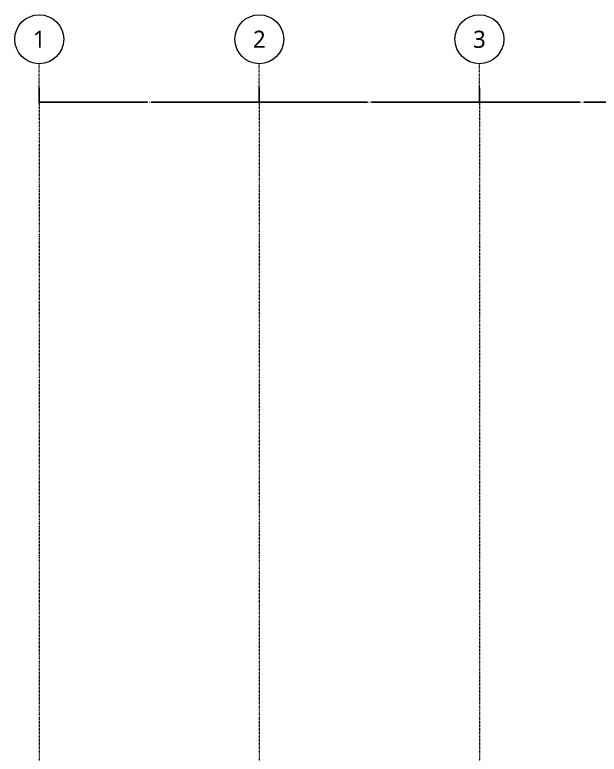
# Model space of a CAD drawing. Extents: x -32000 to 290600, y -96057 to 131250.
# Drawn here: x -1000 to 22900, y 101003 to 131250 of the extents above; entities that cross this region are included whole.
import ezdxf
from ezdxf.enums import TextEntityAlignment as Align

# ---------------------------------------------------------------- set-up
doc = ezdxf.new("R2010")
doc.units = 0
doc.linetypes.add('H12PL3$0$JJP_三點線', pattern=[0.9, 0.3, -0.15, 0, -0.15, 0, -0.15, 0, -0.15])
doc.layers.add('H12PL3$0$A-DIM', color=252, linetype='Continuous')
doc.layers.add('H12PL3$0$S-GRID', color=252, linetype='Continuous')
doc.styles.add('H12PL3$0$dim-txt', font='isocp.shx', dxfattribs={"width": 0.7, "bigfont": 'chineset.shx'})
doc.styles.add('H12PL3$0$Standard', font='', dxfattribs={"width": 0.8})
doc.styles.get('H12PL3$0$Standard').set_extended_font_data('Microsoft JhengHei')
doc.dimstyles.new('H12PL3$0$ARCH-dim-200MM', dxfattribs={"dimscale": 200, "dimtxt": 0.3, "dimasz": 0.1, "dimexe": 0.1, "dimexo": 0.1, "dimgap": 0.05, "dimtad": 1, "dimdec": 0, "dimlfac": 10, "dimrnd": 0.5, "dimdsep": 46, "dimtxsty": 'H12PL3$0$dim-txt', "dimblk": 'H12PL3$0$_Dot', "dimcen": 2, "dimclrd": 256, "dimclre": 256, "dimclrt": 256, "dimadec": 0, "dimazin": 0, "dimtfac": 1, "dimtix": 1, "dimtmove": 2, "dimatfit": 3, "dimldrblk": 'H12PL3$0$_OBLIQUE', "dimfxl": 1, "dimtvp": 1, "dimtolj": 1, "dimarcsym": 0})

# ---------------------------------------------------------------- blocks, each defined once
blk = doc.blocks.new('*D118')
at = {"layer": 'DEFPOINTS', "color": 0, "linetype": 'Continuous', "transparency": 16777216}
for p in [(0, 128250), (9000, 128250), (9000, 127670)]:
    blk.add_point(p, dxfattribs=at)
at = {"layer": 'H12PL3$0$A-DIM', "linetype": 'Continuous', "lineweight": -2, "transparency": 16777216}
for p, q in [((0, 128230), (0, 127650)), ((9000, 128230), (9000, 127650)), ((20, 127670), (4422, 127670)), ((8980, 127670), (4578, 127670))]:
    blk.add_line(p, q, dxfattribs=at)
at = {"layer": 'H12PL3$0$A-DIM', "linetype": 'Continuous', "lineweight": 0, "transparency": 16777216, "insert": (4500, 127670), "char_height": 60, "attachment_point": 5, "style": 'H12PL3$0$dim-txt'}
blk.add_mtext('\\A1;90000', dxfattribs=at)
blk = doc.blocks.new('H12PL3$0$_Dot')
blk = doc.blocks.new('H12PL3$0$_OBLIQUE')
at = {"color": 0, "linetype": 'ByBlock', "lineweight": -2}
blk.add_line((-0.5, -0.5), (0.5, 0.5), dxfattribs=at)
blk = doc.blocks.new('*D119')
at = {"layer": 'DEFPOINTS', "color": 0, "linetype": 'Continuous', "transparency": 16777216}
for p in [(9000, 128250), (18000, 128250), (18000, 127670)]:
    blk.add_point(p, dxfattribs=at)
at = {"layer": 'H12PL3$0$A-DIM', "linetype": 'Continuous', "lineweight": -2, "transparency": 16777216}
for p, q in [((9000, 128230), (9000, 127650)), ((18000, 128230), (18000, 127650)), ((9020, 127670), (13422, 127670)), ((17980, 127670), (13578, 127670))]:
    blk.add_line(p, q, dxfattribs=at)
at = {"layer": 'H12PL3$0$A-DIM', "linetype": 'Continuous', "lineweight": 0, "transparency": 16777216, "insert": (13500, 127670), "char_height": 60, "attachment_point": 5, "style": 'H12PL3$0$dim-txt'}
blk.add_mtext('\\A1;90000', dxfattribs=at)
blk = doc.blocks.new('*D120')
at = {"layer": 'DEFPOINTS', "color": 0, "linetype": 'Continuous', "transparency": 16777216}
for p in [(18000, 128250), (26400, 128250), (26400, 127670)]:
    blk.add_point(p, dxfattribs=at)
at = {"layer": 'H12PL3$0$A-DIM', "linetype": 'Continuous', "lineweight": -2, "transparency": 16777216}
for p, q in [((18000, 128230), (18000, 127650)), ((26400, 128230), (26400, 127650)), ((18020, 127670), (22121, 127670)), ((26380, 127670), (22279, 127670))]:
    blk.add_line(p, q, dxfattribs=at)
at = {"layer": 'H12PL3$0$A-DIM', "linetype": 'Continuous', "lineweight": 0, "transparency": 16777216, "insert": (22200, 127670), "char_height": 60, "attachment_point": 5, "style": 'H12PL3$0$dim-txt'}
blk.add_mtext('\\A1;84000', dxfattribs=at)
blk = doc.blocks.new('H12PL3')
at = {"layer": 'H12PL3$0$S-GRID', "linetype": 'H12PL3$0$JJP_三點線', "lineweight": 0}
for p, q in [((0, 128250), (0, 129250)), ((9000, 128250), (9000, 129250)), ((18000, 128250), (18000, 129250)), ((0, 128250), (0, -28000)), ((9000, 128250), (9000, -28000)), ((18000, 128250), (18000, -28000))]:
    blk.add_line(p, q, dxfattribs=at)
at = {"layer": 'H12PL3$0$S-GRID', "lineweight": 0}
for centre in [(0, 130250), (9000, 130250), (18000, 130250)]:
    blk.add_circle(centre, 1000, dxfattribs=at)
at = {"layer": 'H12PL3$0$S-GRID', "linetype": 'H12PL3$0$JJP_三點線', "lineweight": 0}
for p in [(0, 128250), (0, 128250), (9000, 128250), (9000, 128250), (18000, 128250), (18000, 128250)]:
    blk.add_point(p, dxfattribs=at)
at = {"layer": 'H12PL3$0$S-GRID', "style": 'H12PL3$0$Standard'}
for s, p in [('1', (0, 130602.36)), ('2', (9000, 130600)), ('3', (18000, 130600))]:
    blk.add_text(s, height=700, dxfattribs=at).set_placement(p, align=Align.TOP_CENTER)
at = {"layer": 'H12PL3$0$A-DIM', "linetype": 'Continuous', "lineweight": 0}
for base, p1, p2, picture, middle in [((9000, 127670), (0, 128250), (9000, 128250), '*D118', (4500, 127670)), ((18000, 127670), (9000, 128250), (18000, 128250), '*D119', (13500, 127670)), ((26400, 127670), (18000, 128250), (26400, 128250), '*D120', (22200, 127670))]:
    dim = blk.add_linear_dim(base=base, p1=p1, p2=p2, dimstyle='H12PL3$0$ARCH-dim-200MM', dxfattribs=at)
    dim.commit()
    dim.dimension.update_dxf_attribs({"geometry": picture, "text_midpoint": middle, "dimtype": 128})

msp = doc.modelspace()

# ---------------------------------------------------------------- block references
msp.add_blockref('H12PL3', (0, 0))

doc.saveas('drawing.dxf')
